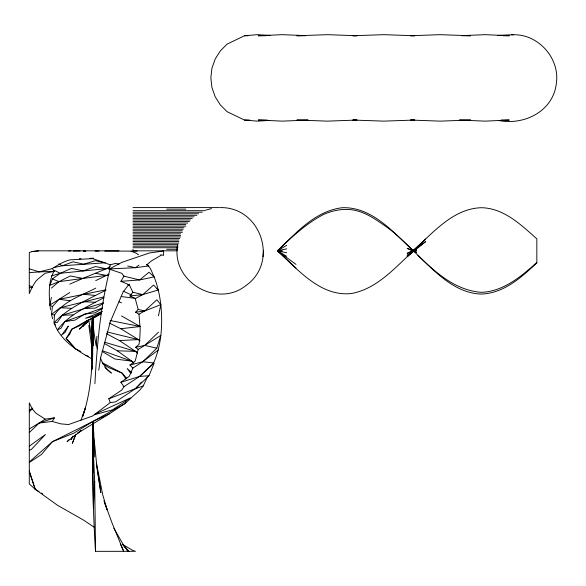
<?xml version="1.0" encoding="UTF-8"?>
<svg xmlns="http://www.w3.org/2000/svg" width="586" height="586" viewBox="0 0 586 586"><rect width="100%" height="100%" fill="white"/><g stroke="black" fill="none" stroke-linecap="round" stroke-linejoin="round"><path stroke-width="0.88" d="M92.654 356.53L92.749 341.77M92.544 332.006L92.647 318.923M80.956 420.25L85.585 407.365L82.597 416.712C93.599 385.068 92.478 351.109 92.991 318.103M93.262 422.726C92.024 465.606 92.83 508.516 95.489 551.331L135.454 551.331L132.451 550.225L123.148 544.76M92.954 422.843L92.654 439.295L93.159 460.398M92.749 323.457L93.313 345.396L92.683 321.773M92.544 352.479L91.826 325.97L91.086 319.751M93.057 422.594L92.654 439.295L93.042 422.77M93.035 318.22L92.859 332.189M91.826 368.975L92.654 347.476L91.826 325.97M29.3 428.923L39.174 423.033L52.249 421.437L60.863 423.883L68.621 424.528L92.654 415.979L110.293 402.56L115.596 401.857L135.454 388.665L148.998 375.736L154.155 363.181L139.629 376.417L123.983 386.665L121.763 390.078L108.791 398.773L110.293 402.56M92.72 423.033L93.203 449.052L94.683 481.238L93.394 508.362L92.654 450.085L93.035 472.397M94.903 383.72C96.99 346.114 100.162 308.317 109.311 271.692L110.417 268.417L121.8 262.367L149.196 253.035L163.589 250.991M95.723 288.151C81.256 295.674 63.874 300.86 54.439 315.078L54.037 322.813C60.329 340.254 76.568 350.391 91.995 358.903M93.035 427.773L93.328 422.403M92.061 369.715L92.31 365.32M220.285 207.598C260.873 206.792 279.31 261.854 246.127 285.419C217.523 308.566 171.163 281.91 177.543 245.278M177.053 250.83L177.587 244.919M262.982 256.741L263.517 250.83M96.009 345.337L96.924 336.225M69.778 292.546L59.01 299.321L52.432 306.617L51.458 314.404L52.63 318.755M98.763 370.198L100.667 357.526L110.314 321.787L123.126 291.945L129.008 284.356M108.945 268.366L60.27 273.281L54.439 270.454C47.634 282.181 49.004 296.809 50.528 309.811M52.432 306.617L49.854 305.035L51.4 297.461M123.983 386.665L120.877 382.314L139.629 376.417L153.613 362.924C161.655 344.685 162.754 324.234 160.82 304.632C159.685 295.168 157.612 285.785 154.155 276.885C151.847 272.739 150.917 267.099 146.639 264.469M158.462 315.803L160.82 304.632L156.814 299.827L144.72 310.968L138.985 314.191L135.622 312.206L138.171 309.437L135.22 298.567L129.975 295.937L132.89 292.194L129.294 284.847L120.877 281.324L123.983 276.174L121.763 273.325L108.791 268.945L110.293 264.828L115.596 263.363L119.053 264.118M132.89 368.074L142.772 361.745L156.814 348.165L160.82 335.434L138.171 349.454L135.22 360.983L129.975 365.085L132.89 368.074L129.294 376.256L120.877 382.314M29.3 411.812L32.662 408.376L31.644 407.695L29.3 402.853L29.3 483.955L35.226 489.288L57.596 505.337L83.542 520.097L94.375 527.371M75.762 434.285L72.364 443.309L75.653 434.863M110.175 266.623L106.234 268.806L95.496 266.535L83.227 270.915L71.463 268.388L60.27 273.281L52.432 278.914L49.854 285.301L59.01 281.668L70.349 275.955L82.86 278.423L108.505 275.142M81.322 430.344L77.784 433.076L109.304 413.877L124.884 403.6L139.981 389.917L143.226 385.947L147.599 376.505M72.393 437.163L71.082 439.522L73.169 435.969M102.543 307.98L64.995 321.509L60.951 328.277L57.472 329.83C69.089 314.221 87.519 306.881 103.934 297.615M52.249 421.437L54.417 417.862L45.144 419.158L39.174 423.033L29.3 432.534M119.017 250.83L38.779 250.83L32.069 251.548L29.3 252.537L29.3 293.608L31.644 288.217L32.662 287.367L32.42 286.715L35.783 281.236L37.973 279.046L45.144 273.274L54.417 271.281L52.249 268.593L39.174 271.911L29.3 272.637M29.3 461.958L52.381 441.698L74.034 433.076L92.654 421.59L124.884 403.6L125.829 402.069M124.884 403.6L125.88 402.069M84.391 324.212L83.007 326.234L86.428 322.263M103.656 302.859L62.299 315.224L57.325 322.417L54.037 322.813C68.284 307.511 87.915 299.724 105.971 290.063M108.791 398.773L135.454 388.665L141.468 382.065M68.943 439.742L67.046 441.698L81.271 430.527M83.117 325.567L79.41 329.171L88.801 320.916L82.465 325.633L87.695 321.802M138.171 349.454L135.622 347.344L144.72 345.396L158.462 332.189M411.614 252.581C393.946 268.901 376.373 288.876 351.556 293.505C320.469 296.955 298.084 269.641 277.449 250.83C296.135 232.928 315.187 210.931 342.297 207.708C371.92 206.755 393.023 231.968 412.896 250.42M413.533 250.735L425.67 239.088L413.76 250.398M410.449 253.54L407.145 256.683L413.32 251.65M413.101 250.42C433.127 233.082 452.582 208.689 481.253 207.708C503.813 208.089 521.071 224.826 536.835 238.868L536.835 262.909C521.35 277.508 503.682 293.352 481.253 294.062C454.978 293.205 435.779 272.344 418.001 255.474M536.835 262.425C521.203 276.548 503.235 291.564 481.253 292.341C441.544 289.066 417.899 250.808 388.613 228.423C377.208 220.512 365.767 211.575 351.556 209.744C342.034 208.609 332.482 210.506 323.765 214.388C306.156 223.413 291.616 237.22 277.449 250.83L295.974 268.058M135.22 298.567L142.772 294.619L153.613 285.067L158.264 290.004L142.772 294.619L129.975 295.937M135.622 347.344L138.985 344.458L139.82 338.012L140.193 329.193L138.985 314.191M51.4 288.07L59.01 281.668L82.86 278.423L106.234 268.806M146.654 264.953L151.562 260.829L161.04 255.298M417.437 248.296L425.67 241.593L407.145 255.43L413.555 250.947M411.416 252.566L412.844 251.438M103.576 296.97L60.27 307.709L51.458 314.404L54.439 315.078M129.975 365.085L142.772 361.745L158.264 350.062M138.985 265.128L135.454 267.707L108.791 268.945M29.3 446.166L45.422 434.548L31.336 449.447L29.3 450.304M414.983 249.951L416.404 248.947L407.145 253.35L416.404 249.526L411.775 251.299L416.404 250.163L411.775 250.984L416.404 250.837L411.775 250.669M29.3 462.515L41.394 454.538L52.381 441.698L92.654 421.59L109.304 413.877M52.249 268.593C57.831 265.136 63.728 261.327 70.122 259.854L92.654 258.609L110.293 264.828M49.854 305.035L59.01 299.321L105.876 289.814M95.723 280.635L109.062 274.138M102.154 311.627L94.698 316.081L85.541 318.293L102.067 311.525M286.708 245.3L277.449 250.83L295.974 264.389M413.32 250.449L414.866 249.526M101.942 308.756L95.013 312.814L84.604 314.059L75.074 320.117L64.995 321.509M103.048 303.702L95.276 308.133L83.82 308.441M95.013 251.064L96.36 251.064M29.3 410.039L32.662 408.376M270.109 35.424L257.327 34.669L244.457 35.753L227.119 44.104L220.277 50.945L215.128 59.142L211.927 68.284L210.843 77.901L211.927 87.519L215.128 96.661L220.277 104.857L227.119 111.699L244.457 120.049L257.327 121.134L269.194 120.43M94.317 414.427L130.458 397.879L112.578 409.804L94.309 414.749M69.778 284.144L82.86 278.423M135.622 312.206L144.72 310.968L160.82 304.632M135.454 388.665L143.226 385.947M39.174 423.033L54.417 417.862M51.458 275.925L60.27 273.281M205.576 210.198L211.473 208.601M96.683 251.086L99.166 251.108M54.037 267.524L62.299 265.766L105.385 262.784L95.276 260.66L83.82 264.191L73.06 261.817L62.299 265.766L58.747 263.868M286.708 248.86L277.449 250.83L279.588 252.332M148.69 265.927L135.454 267.707L127.682 266.007M68.555 251.108L70.979 250.83M29.3 287.748L32.662 287.367M109.348 323.033L120.767 328.731L140.222 326.519L121.485 315.949M511.717 34.867C537.208 32.919 559.813 57.589 556.429 82.743C553.689 111.062 524.294 125.807 498.349 120.43M38.779 250.83L32.069 251.548M282.078 250.325L277.449 250.83L286.708 256.324M120.877 281.324L139.629 279.954L154.155 276.885L148.998 272.256L139.629 279.954L123.983 276.174M85.834 251.13L83.153 250.94L84.772 250.83M139.629 376.417L148.998 375.736M497.433 35.424L513.468 34.669M106.506 333.69L119.361 340.554L138.442 339.609L140.025 340.444M79.257 258.822L81.036 258.734M73.191 251.094L80.106 250.962M89.958 258.345L93.533 258.199M54.417 271.281L39.174 271.911L29.3 268.791M462.178 35.607L485.171 34.669L509.293 35.753L502.905 35.753M308.024 120.086L282.371 121.134L258.25 120.049L267.377 120.049M62.299 315.224L73.06 314.88M104.74 251.094L137.19 251.108M244.457 35.753L247.951 35.753M265.553 35.753L258.25 35.753L282.371 34.669L305.372 35.607M305.482 35.753L296.912 35.753L327.501 34.669L357.05 35.753L352.772 35.753L383.771 34.669L414.771 35.753L410.493 35.753L440.042 34.669L470.631 35.753L462.068 35.753M244.457 120.049L249.702 120.049M308.053 120.049L296.912 120.049L327.501 121.134L357.05 120.049L352.772 120.049L383.771 121.134L414.771 120.049L410.493 120.049L440.042 121.134L470.631 120.049L459.497 120.049M501.081 120.049L509.293 120.049L485.171 121.134L459.519 120.086M133 207.598L219.464 207.598M166.614 209.143L185.85 209.143M133 210.682L204.895 210.682M133 212.227L202.273 212.227M133 213.773L198.632 213.773M133 215.318L196.808 215.318M133 216.857L194.076 216.857M133 218.402L192.245 218.402M133 219.948L190.421 219.948M133 221.493L189.505 221.493M133 223.039L187.681 223.039M133 224.577L185.85 224.577M133 226.123L185.85 226.123M133 227.668L184.099 227.668M133 229.214L183.228 229.214M133 230.759L182.356 230.759M133 232.298L182.356 232.298M133 233.843L180.605 233.843M133 235.389L180.605 235.389M133 236.934L180.605 236.934M133 238.473L179.726 238.473M133 240.018L178.855 240.018M133 241.564L178.855 241.564M133 243.109L178.855 243.109M133 244.655L177.983 244.655M133 246.193L177.983 246.193M133 247.739L177.983 247.739M166.614 249.284L176.232 249.284M176.232 250.83L133 250.83L133 249.284M104.242 343.381L117.339 350.802L135.571 351.351L137.058 352.296M83.227 301.717L95.496 302.251M60.27 307.709L71.463 308.309M127.741 284.847L129.521 285.023M82.86 294.216L95.643 295.483M282.078 251.313L277.449 250.83L286.708 252.764M142.772 361.745L153.613 362.924M59.01 299.321L70.349 300.743M121.207 296.545L135.696 298.391M133.872 362.778L131.755 361.152L114.812 358.984L102.008 351.329M95.643 273.31L106.762 275.515M110.109 320.498L140.222 326.519M160.769 254.727L163.589 255.371L163.589 250.83M144.72 345.396L156.814 348.165M138.171 309.437L144.72 310.968M107.055 331.954L138.442 339.609L139.695 340.818M132.89 292.194L142.772 294.619M84.648 250.83L85.065 250.94M104.879 342.312L135.571 351.351L137.402 353.329M29.3 285.712L32.42 286.715M131.037 251.262L134.846 252.566L138.567 254.712M102.447 350.75L131.755 361.152L133.505 363.261M416.404 252.141L407.145 248.281L413.32 251.24M52.432 278.914L59.01 281.668M119.053 301.805L121.485 302.837M85.915 355.292L88.383 356.347M123.199 291.161L131.308 294.883M414.866 251.98L416.404 252.713M75.338 348.699L66.159 338.393L69.646 334.438L71.829 329.171L79.894 325.633L86.589 320.916L94.361 317.751L101.385 313.532L86.589 320.916L71.829 329.171L66.159 338.393L75.338 348.699L80.861 351.585M102.206 362.719L122.1 373.106L126.737 378.344M29.3 471.649L35.226 489.288L39.028 491.617M41.306 493.016L42.822 493.947M120.767 328.731L138.442 339.609M102.704 363.664L108.732 367.59L122.1 373.106L125.939 379.091M45.144 419.158L35.783 413.071L32.42 409.079M119.361 340.554L135.571 351.351M117.339 350.802L131.755 361.152M106.608 369.187L111.377 373.106L104.923 367.078M131.74 372.747L127.191 368.528L130.964 373.67M105.158 367.429L106.286 368.528L101.722 361.152L100.448 357.885M157.048 288.693L158.264 290.004M126.173 548.752L128.415 551.331M122.979 544.46L128.898 551.331M122.569 544.46L125.323 547.895M126.43 549.272L128.085 551.331M128.217 551.331L123.712 545.354L113.831 528.198M54.52 323.538L55.487 325.003M120.269 543.969L123.683 551.272L112.094 523.086L103.942 500.862M29.3 470.998L35.226 489.288M104.748 503.154L107.135 509.754L102.828 495.17L96.375 462.991L100.814 492.599L96.924 467.13L93.731 435.252L93.262 422.814M97.291 348.831L95.035 339.609L93.255 326.519L92.874 318.594M88.852 320.762L91.299 334.818L92.31 352.245M88.838 325.34L91.475 344.707L92.273 360.646M93.071 428.168L94.72 456.963M92.852 323.619L93.518 335.434M92.881 317.912L93.255 326.519M91.475 344.707L92.302 363.51M93.321 422.55L93.731 435.252M92.258 349.52L92.302 351.3M92.361 341.565L92.625 357.035M94.683 481.238L95.547 551.331M68.225 326.234L65.127 332.35L61.581 335.111L68.225 326.234"/></g></svg>
